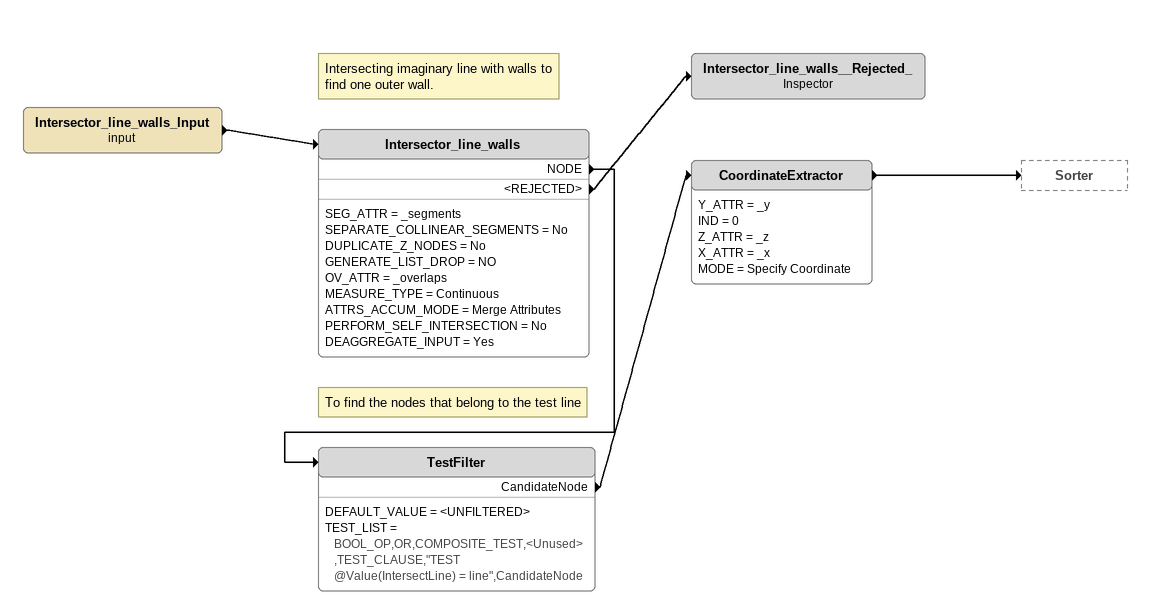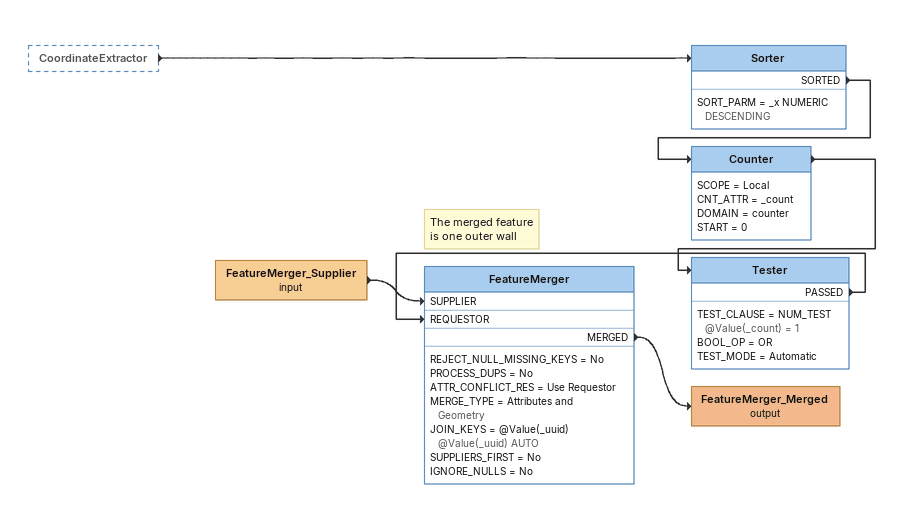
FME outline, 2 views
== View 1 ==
Intersector_line_walls_Input (input)
    -> Intersector_line_walls
Note: Intersecting imaginary line with walls to / find one outer wall.
Intersector_line_walls
    SEG_ATTR = _segments
    SEPARATE_COLLINEAR_SEGMENTS = No
    DUPLICATE_Z_NODES = No
    GENERATE_LIST_DROP = NO
    OV_ATTR = _overlaps
    MEASURE_TYPE = Continuous
    ATTRS_ACCUM_MODE = Merge Attributes
    PERFORM_SELF_INTERSECTION = No
    DEAGGREGATE_INPUT = Yes
    NODE -> TestFilter
    <REJECTED> -> Intersector_line_walls__Rejected_
Intersector_line_walls__Rejected_: Inspector
Note: To find the nodes that belong to the test line
TestFilter
    DEFAULT_VALUE = <UNFILTERED>
    TEST_LIST = BOOL_OP,OR,COMPOSITE_TEST,<Unused>,TEST_CLAUSE,"TEST @Value(IntersectLine) = line",CandidateNode
    CandidateNode -> CoordinateExtractor
CoordinateExtractor
    Y_ATTR = _y
    IND = 0
    Z_ATTR = _z
    X_ATTR = _x
    MODE = Specify Coordinate
    -> Sorter

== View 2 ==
CoordinateExtractor [outside]
    -> Sorter
Sorter
    SORT_PARM = _x NUMERIC DESCENDING
    SORTED -> Counter
Counter
    SCOPE = Local
    CNT_ATTR = _count
    DOMAIN = counter
    START = 0
    -> Tester
Tester
    TEST_CLAUSE = NUM_TEST @Value(_count) = 1
    BOOL_OP = OR
    TEST_MODE = Automatic
    PASSED -> FeatureMerger [REQUESTOR]
FeatureMerger_Supplier (input)
    -> FeatureMerger [SUPPLIER]
Note: The merged feature / is one outer wall
FeatureMerger
    REJECT_NULL_MISSING_KEYS = No
    PROCESS_DUPS = No
    ATTR_CONFLICT_RES = Use Requestor
    MERGE_TYPE = Attributes and Geometry
    JOIN_KEYS = @Value(_uuid) @Value(_uuid) AUTO
    SUPPLIERS_FIRST = No
    IGNORE_NULLS = No
    MERGED -> FeatureMerger_Merged (output)
FeatureMerger_Merged (output)
